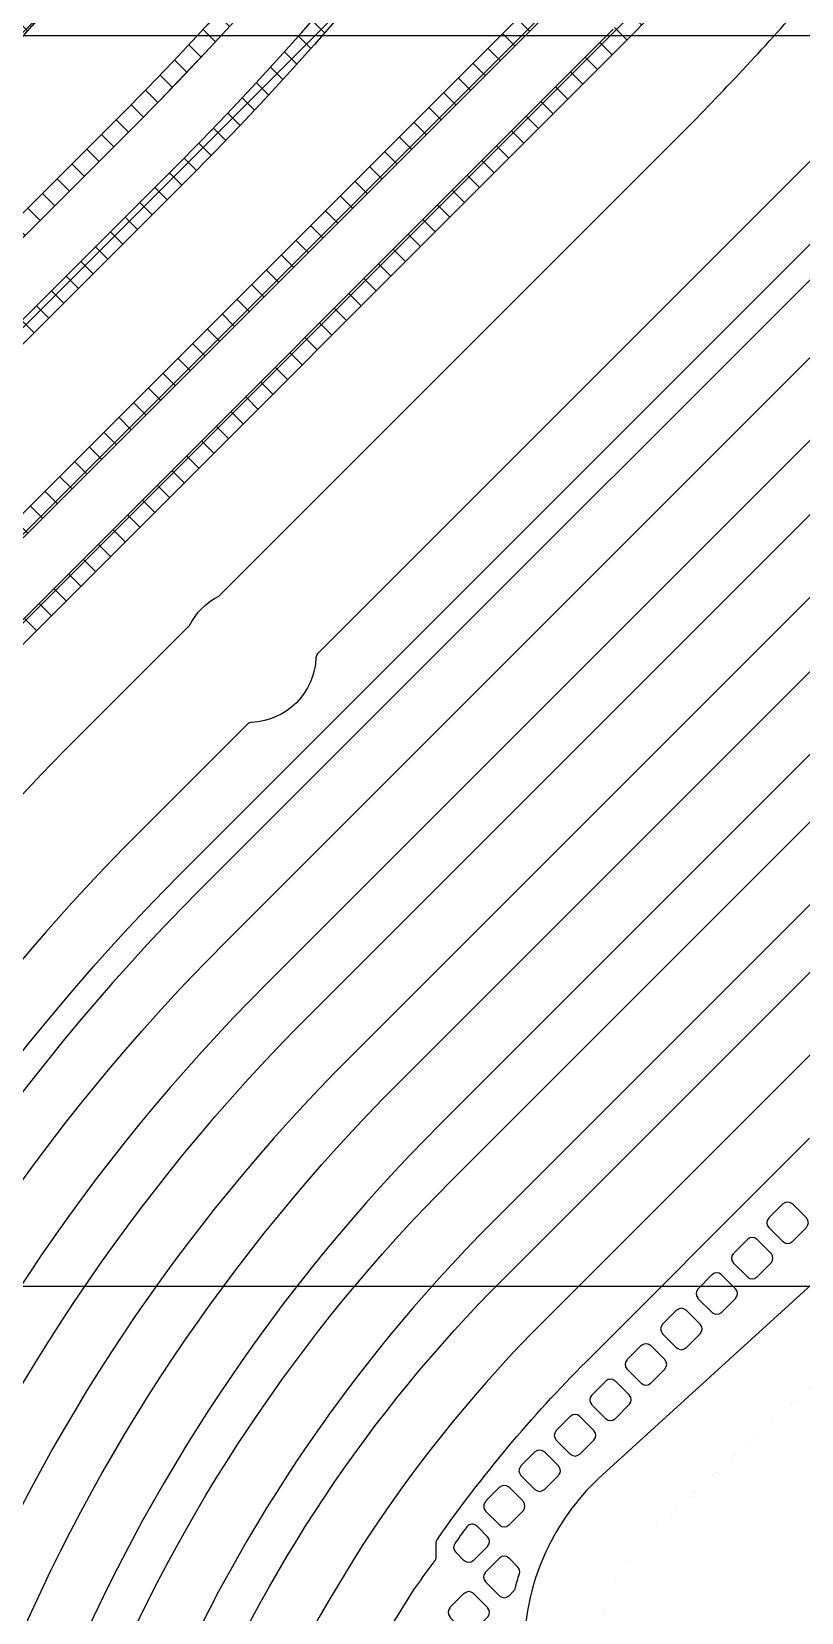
# Model space of a CAD drawing. Header units: millimetres. Extents: x 3440 to 3572, y 2 to 96.
# Drawn here: x 3500.476 to 3502.818, y 55.307 to 60.116 of the extents above; entities that cross this region are included whole.
import ezdxf

# ---------------------------------------------------------------- set-up
doc = ezdxf.new("R2010")
doc.units = ezdxf.units.MM
doc.header["$LTSCALE"] = 23.1
for name, color, linetype in [('gbr-dxf', 7, 'CONTINUOUS'), ('gbr-outline-dxf', 2, 'CONTINUOUS'), ('備註', 1, 'CONTINUOUS')]:
    doc.layers.add(name, color=color, linetype=linetype)

# ---------------------------------------------------------------- blocks, each defined once
blk = doc.blocks.new('1')
at = {"layer": '備註', "linetype": 'Continuous'}
h = blk.add_hatch(dxfattribs=at)
h.set_pattern_fill('ANSI37', color=3, scale=0.02, style=0)
h.paths.add_polyline_path([(4286.9204, -448.5773), (4286.9204, -445.413, -0.038469), (4286.9207, -445.409, -0.005741), (4286.9224, -445.2641, -0.012911), (4286.9224, -445.263, -0.192745), (4288.774, -440.9383), (4288.7742, -440.9381), (4290.6805, -439.0318, -0.022179), (4290.6819, -439.0301, -0.012999), (4290.6827, -439.0293, 0.198866), (4293.0571, -433.2981, -0.012999), (4293.057, -433.2969), (4293.057, -433.0422, 0.126703), (4293.0538, -433.0328, -0.238292), (4293.0451, -432.9984), (4293.0501, -432.9758), (4293.0503, -432.9752, -0.002638), (4293.0512, -432.9711, 0.052598), (4293.0607, -432.8805, -0.01044), (4293.0608, -432.8791, 0.052723), (4293.0509, -432.7883, -0.061206), (4293.0482, -432.7668), (4293.0482, -432.7668), (4293.0482, -432.2334), (4293.226, -432.2334), (4293.226, -432.6749, -0.009209), (4293.226, -432.6779), (4293.226, -432.7668, -0.169291), (4293.2068, -432.822, 0.043546), (4293.1661, -432.8856, 0.006989), (4293.1641, -432.8943), (4293.1641, -432.8943, 0.108919), (4293.1586, -432.9009, -0.041884), (4293.1584, -432.9012, 0.053171), (4293.1281, -432.9882, -0.002636), (4293.1272, -432.9923, -0.011867), (4293.1268, -432.9938), (4293.1219, -433.0155, -0.117232), (4293.114, -433.0319), (4293.114, -433.0319, 0.146349), (4293.11, -433.0427), (4293.11, -433.2957, -0.012999), (4293.1101, -433.2969, -0.198807), (4290.7224, -439.0646, -0.03099), (4290.7202, -439.067), (4290.7202, -439.067), (4288.8117, -440.9756), (4288.8114, -440.9758, 0.192697), (4286.9754, -445.2631, -0.012911), (4286.9754, -445.2642, 0.005907), (4286.9737, -445.4121, -0.050361), (4286.9734, -445.4173), (4286.9734, -448.5585, -0.036092), (4286.9734, -448.5587, 0.180687), (4286.9787, -448.5717), (4286.9936, -448.5865, -0.042428), (4286.9938, -448.5867, 0.147346), (4287.0042, -448.5918, -0.171376), (4287.028, -448.6026, 0.128411), (4287.1599, -448.6765, -0.015423), (4287.162, -448.6771, -0.266442), (4287.2236, -448.7407, 0.071546), (4287.2262, -448.7457), (4287.2263, -448.7457), (4287.2263, -448.7605, -0.007106), (4287.2263, -448.7626), (4287.2263, -449.0124, -0.007121), (4287.2263, -449.0145), (4287.2263, -449.2791), (4287.0485, -449.2791), (4287.0485, -449.2735), (4287.0485, -449.2735), (4287.0485, -448.7767, 0.118025), (4286.9734, -448.6595, -0.183096), (4286.9614, -448.6343, 0.134987), (4286.9568, -448.6247), (4286.9291, -448.597, -0.212453)])
h.paths.add_polyline_path([(4286.6817, -448.5885, -0.027768), (4286.6918, -448.6181), (4286.6918, -448.6218, 0.063503), (4286.6926, -448.6284), (4286.7018, -448.6818, -0.010797), (4286.7021, -448.6938, 0.010183), (4286.7021, -448.6951), (4286.7021, -448.6954, -0.108314), (4286.6996, -448.7036), (4286.6995, -448.7038), (4286.6995, -448.7038, 0.215605), (4286.6995, -448.7059), (4286.699, -448.7361, 0.0273), (4286.6985, -448.7457), (4286.6985, -448.7457), (4286.6985, -448.7457), (4286.6985, -448.7655), (4286.6985, -448.7655), (4286.6985, -449.2735), (4286.6985, -449.2735), (4286.6985, -449.2791), (4286.8763, -449.2791), (4286.8763, -449.0145, 0.007121), (4286.8763, -449.0124), (4286.8763, -448.7457, 0.228558), (4286.8428, -448.6761), (4286.8424, -448.6758, -0.131355), (4286.7549, -448.559, 0.079704), (4286.7485, -448.5484, -0.146239), (4286.7448, -448.5375, 0.036092), (4286.7448, -448.5373), (4286.7448, -445.2679, 0.087957), (4286.7466, -445.2589, -0.192757), (4288.6497, -440.8139), (4290.5584, -438.9052), (4290.5584, -438.9052), (4290.5585, -438.9052, 0.198869), (4292.8814, -433.298, 0.013079), (4292.8815, -433.2969), (4292.8815, -433.0426, -0.144789), (4292.8853, -433.032, 0.174547), (4292.8944, -433.0069), (4292.8944, -432.9862, 0.021595), (4292.8942, -432.9829, 0.067298), (4292.889, -432.9518, 0.081765), (4292.8841, -432.9401), (4292.8755, -432.9262, -0.042283), (4292.8691, -432.8532, 0.010351), (4292.8691, -432.8519, -0.040896), (4292.8749, -432.7812), (4292.875, -432.7804, 0.038766), (4292.8761, -432.7668), (4292.8761, -432.6779), (4292.8761, -432.2334), (4292.6983, -432.2334), (4292.6983, -432.239), (4292.6982, -432.239), (4292.6982, -432.7478), (4292.6983, -432.748), (4292.6983, -432.7668, 0.23908), (4292.7346, -432.8385, 0.06729), (4292.7351, -432.8389, -0.115876), (4292.7408, -432.8461), (4292.7408, -432.8461, -0.046487), (4292.7597, -432.9045), (4292.7807, -432.9119, -0.252788), (4292.7919, -432.9273), (4292.7925, -432.9332, 0.12341), (4292.7984, -432.9514), (4292.8009, -432.9554, 0.01812), (4292.8096, -432.9914, 0.061967), (4292.8134, -433.0003, -0.102406), (4292.8156, -433.0081, 0.03609), (4292.8156, -433.0084, 0.160481), (4292.8242, -433.0314, 0.055776), (4292.8245, -433.0319, -0.152992), (4292.8284, -433.0432, 0.036092), (4292.8285, -433.0434), (4292.8285, -433.2958, 0.01306), (4292.8284, -433.2969, -0.198906), (4290.521, -438.8677), (4290.521, -438.8677), (4290.521, -438.8677), (4288.6122, -440.7765), (4288.6121, -440.7765), (4288.6121, -440.7765, 0.192447), (4286.6938, -445.2499, 0.098806), (4286.6918, -445.2601), (4286.6918, -448.5373, 0.037059), (4286.6918, -448.5376, -0.152635), (4286.6878, -448.5488, 0.27377)])
h.paths.add_polyline_path([(4283.8869, -448.557, -0.172995), (4283.8958, -448.5321), (4283.8958, -448.532, 0.146349), (4283.8998, -448.5212), (4283.8998, -446.4176, -0.040138), (4283.9001, -446.4134, -0.198769), (4286.2625, -440.714), (4286.2627, -440.7138), (4287.5098, -439.4667), (4287.5098, -439.4666), (4287.5098, -439.4666, 0.198907), (4289.9036, -433.6873, -0.016872), (4289.9037, -433.6857), (4289.9037, -432.973, -0.036092), (4289.9036, -432.9727, 0.141335), (4289.9002, -432.9621, -0.212319), (4289.891, -432.9315), (4289.9029, -432.8387), (4289.9002, -432.786, -0.054356), (4289.8981, -432.7668), (4289.8981, -432.6779, -0.007121), (4289.8981, -432.6758), (4289.8981, -432.239), (4289.8982, -432.239), (4289.8982, -432.2334), (4290.076, -432.2334), (4290.076, -432.7668), (4290.0759, -432.7668), (4290.0759, -432.7668, -0.3159), (4290.0172, -432.8504, 0.141143), (4290.0088, -432.8577, -0.033597), (4290.0087, -432.8578), (4289.9797, -432.9056, 0.059391), (4289.978, -432.91, -0.029996), (4289.9675, -432.949, -0.090958), (4289.9606, -432.9614), (4289.9606, -432.9614, 0.141804), (4289.9567, -432.9718), (4289.9567, -433.687, -0.016893), (4289.9566, -433.6886, -0.198865), (4287.5473, -439.5041), (4287.5473, -439.5041), (4287.5473, -439.5041), (4286.3002, -440.7512), (4286.2999, -440.7515, 0.198902), (4283.9531, -446.4175, -0.026722), (4283.953, -446.4202, -0.016159), (4283.9528, -446.4218), (4283.9528, -448.5203, -0.048029), (4283.9528, -448.5207, 0.152992), (4283.9568, -448.532), (4283.9569, -448.5321, -0.092649), (4283.9638, -448.5448, -0.002776), (4283.9648, -448.548, 0.055059), (4283.9954, -448.6144, -0.039851), (4283.9956, -448.6146, 0.137615), (4284.0038, -448.6217), (4284.0038, -448.6217), (4284.0038, -448.6218), (4284.0052, -448.6245, 0.441021), (4284.0052, -448.6245), (4284.0052, -448.6245), (4284.0139, -448.6418, 0.037742), (4284.0468, -448.6796, -0.212517), (4284.0762, -448.7457), (4284.0762, -448.8346, -0.007121), (4284.0762, -448.8367), (4284.0762, -449.2791), (4283.8984, -449.2791), (4283.8984, -449.2735), (4283.8984, -449.2735), (4283.8984, -448.7655), (4283.8984, -448.7649), (4283.8984, -448.7457), (4283.8984, -448.7457), (4283.8984, -448.7457, -0.040316), (4283.8996, -448.7314, -0.010149), (4283.8998, -448.7302), (4283.9034, -448.6386, 0.050913), (4283.8899, -448.5724), (4283.8893, -448.5705, -0.088155)])
h.paths.add_polyline_path([(4283.5483, -448.8346, 0.009209), (4283.5484, -448.8376), (4283.5484, -449.2735), (4283.5484, -449.2735), (4283.5484, -449.2791), (4283.7262, -449.2791), (4283.7262, -448.7457), (4283.7261, -448.7457, 0.019469), (4283.7259, -448.7389), (4283.731, -448.5973), (4283.731, -448.5973, -0.396062), (4283.731, -448.5972), (4283.731, -448.5956), (4283.731, -448.5955), (4283.731, -448.5955, -0.135041), (4283.7306, -448.5849), (4283.7306, -448.5847, -0.012549), (4283.7352, -448.5689, 0.254191), (4283.7282, -448.532), (4283.7282, -448.532, -0.146437), (4283.7243, -448.5212), (4283.7243, -446.4177, 0.016923), (4283.7242, -446.4161, -0.198862), (4286.1381, -440.5897), (4286.1383, -440.5895), (4287.3855, -439.3423), (4287.3855, -439.3423), (4287.3855, -439.3423, 0.198917), (4289.7281, -433.6871, 0.016923), (4289.728, -433.6854), (4289.728, -433.0099, -0.152918), (4289.732, -432.9987), (4289.732, -432.9987, 0.175279), (4289.7409, -432.9734), (4289.7409, -432.9508, 0.145547), (4289.7353, -432.9291), (4289.7249, -432.8514), (4289.7257, -432.7734, 0.018935), (4289.7259, -432.7668), (4289.7259, -432.7668), (4289.7259, -432.7668), (4289.7259, -432.747), (4289.7259, -432.239), (4289.7259, -432.2334), (4289.5481, -432.2334), (4289.5481, -432.239), (4289.5481, -432.6758, 0.007121), (4289.5481, -432.6779), (4289.5481, -432.7668, 0.194527), (4289.5731, -432.8286, -0.111015), (4289.6635, -432.9841, 0.105582), (4289.671, -432.9987), (4289.671, -432.9987, -0.152929), (4289.675, -433.01, 0.036092), (4289.675, -433.0102), (4289.675, -433.686, 0.013079), (4289.675, -433.6871, 0.020044), (4289.6751, -433.6891, -0.198851), (4287.3481, -439.3048), (4287.348, -439.3048), (4287.348, -439.3048), (4286.1008, -440.552), (4286.1006, -440.5522, 0.198871), (4283.6712, -446.4164, 0.013079), (4283.6712, -446.4175), (4283.6712, -446.4178, 0.020066), (4283.6713, -446.4198), (4283.6713, -448.5207, -0.150332), (4283.6674, -448.5318, 0.096433), (4283.6602, -448.5449, -0.122485), (4283.5758, -448.6814, 0.204905), (4283.5483, -448.7457)])
h.paths.add_polyline_path([(4285.6484, -449.2791), (4285.6484, -448.7457), (4285.6485, -448.7457), (4285.6485, -448.7457, -0.186162), (4285.6715, -448.686, -0.011402), (4285.6725, -448.6848, 0.113626), (4285.759, -448.5364, -0.002685), (4285.7601, -448.5329, -0.098981), (4285.7673, -448.5193), (4285.7673, -448.5192, 0.152897), (4285.7713, -448.508, -0.05707), (4285.7713, -448.5074), (4285.7713, -445.9316, -0.020066), (4285.7713, -445.9296, -0.198906), (4288.0516, -440.4245), (4288.0516, -440.4245), (4288.0516, -440.4245), (4289.1865, -439.2896), (4289.1865, -439.2896), (4289.1865, -439.2896, 0.198918), (4291.7675, -433.0586, -0.01306), (4291.7675, -433.0575), (4291.7675, -433.0224, -0.048029), (4291.7675, -433.022, 0.145602), (4291.7638, -433.0112, -0.124838), (4291.7554, -432.9938, -0.014226), (4291.7548, -432.9919, -0.038028), (4291.741, -432.9152), (4291.7076, -432.8549, 0.133018), (4291.7001, -432.8477, -0.293511), (4291.6482, -432.7668), (4291.6481, -432.7668), (4291.6481, -432.2334), (4291.8259, -432.2334), (4291.8259, -432.6758, -0.007106), (4291.826, -432.6779), (4291.826, -432.7668, -0.044204), (4291.8246, -432.7824), (4291.8245, -432.7831, 0.019404), (4291.8196, -432.8163), (4291.833, -432.9171, -0.04233), (4291.8333, -432.9237), (4291.8333, -432.9858, -0.171575), (4291.8246, -433.0106), (4291.8245, -433.0107, 0.152897), (4291.8205, -433.022), (4291.8205, -433.0586, -0.013079), (4291.8205, -433.0598, -0.198885), (4289.224, -439.327), (4289.224, -439.3271), (4289.2239, -439.3271), (4288.0891, -440.4619), (4288.0891, -440.462), (4288.089, -440.462, 0.198837), (4285.8243, -445.9276, -0.020022), (4285.8243, -445.9296), (4285.8243, -448.5091, 0.126649), (4285.8277, -448.5185, -0.255471), (4285.8355, -448.5554, -0.002709), (4285.8344, -448.5591, 0.019111), (4285.8274, -448.5873), (4285.8262, -448.7416, -0.011961), (4285.8263, -448.7457), (4285.8263, -448.8346, -0.009235), (4285.8262, -448.8375), (4285.8262, -449.2791)])
h.paths.add_polyline_path([(4284.5984, -449.2791), (4284.5984, -448.7457), (4284.5984, -448.7457), (4284.5984, -448.7457, -0.181251), (4284.6203, -448.6873, -0.01195), (4284.6214, -448.686, 0.113438), (4284.71, -448.5278, -0.100452), (4284.7172, -448.5139), (4284.7173, -448.5139, 0.152897), (4284.7213, -448.5026, -0.037059), (4284.7213, -448.5023), (4284.7213, -446.3639, -0.013079), (4284.7213, -446.3628, -0.198867), (4287.2147, -440.3439), (4287.2149, -440.3437), (4288.3589, -439.1997), (4288.3589, -439.1997), (4288.3589, -439.1997, 0.198919), (4290.7192, -433.5016, -0.01306), (4290.7192, -433.5005), (4290.7192, -432.9778, 0.141403), (4290.7158, -432.9672, -0.106282), (4290.7079, -432.9527, 0.037341), (4290.6916, -432.9145, 0.121014), (4290.6851, -432.9076), (4290.685, -432.9076), (4290.669, -432.8781, 0.05425), (4290.6283, -432.8336, -0.021193), (4290.626, -432.8313, -0.205959), (4290.5982, -432.7668), (4290.5981, -432.7668), (4290.5981, -432.7476), (4290.5981, -432.7475), (4290.5981, -432.239), (4290.5981, -432.239), (4290.5981, -432.2334), (4290.7759, -432.2334), (4290.7759, -432.6759, -0.006875), (4290.776, -432.6779), (4290.776, -432.7668, -0.060251), (4290.7734, -432.7879), (4290.771, -432.8319), (4290.7845, -432.935, -0.215499), (4290.7763, -432.9664), (4290.7762, -432.9665, 0.152897), (4290.7723, -432.9777, -0.037059), (4290.7722, -432.978), (4290.7722, -433.5016, -0.013079), (4290.7722, -433.5028, -0.198882), (4288.3964, -439.2372), (4288.3964, -439.2372), (4288.3964, -439.2372), (4287.2524, -440.3812), (4287.2522, -440.3814, 0.198902), (4284.7743, -446.3639, -0.01306), (4284.7743, -446.365), (4284.7743, -448.5035, 0.126611), (4284.7775, -448.5129, -0.255514), (4284.7856, -448.5498, 0.048391), (4284.771, -448.6266), (4284.7744, -448.7278, -0.050849), (4284.7762, -448.7457), (4284.7762, -448.8346, -0.009235), (4284.7762, -448.8376), (4284.7762, -449.2791)])
h.paths.add_polyline_path([(4284.9387, -448.5595, -0.250239), (4284.9458, -448.5231), (4284.9459, -448.5229, 0.152967), (4284.9498, -448.5117), (4284.9498, -446.364, -0.013079), (4284.9499, -446.3628, -0.198864), (4287.3765, -440.5057), (4287.3765, -440.5057), (4287.3765, -440.5057), (4288.5208, -439.3615), (4288.5208, -439.3614), (4288.5208, -439.3614, 0.198847), (4290.9479, -433.5039, -0.020044), (4290.9478, -433.5019), (4290.9478, -433.5017, -0.01306), (4290.9478, -433.5005), (4290.9478, -432.9511, 0.152951), (4290.9438, -432.9398, -0.039884), (4290.9437, -432.9396, -0.209268), (4290.9354, -432.9091), (4290.9379, -432.8921), (4290.9482, -432.7438), (4290.9482, -432.2334), (4291.126, -432.2334), (4291.126, -432.6757, -0.007335), (4291.126, -432.6779), (4291.126, -432.7668, -0.258233), (4291.0843, -432.8421, 0.039395), (4291.0598, -432.861), (4291.0109, -432.9456), (4291.0109, -432.9456, 0.259695), (4291.0009, -432.9622, -0.034686), (4291.0008, -432.9628), (4291.0008, -433.5002, -0.016923), (4291.0009, -433.5019, -0.198912), (4288.5583, -439.3989), (4288.5582, -439.3989), (4288.5582, -439.3989), (4287.414, -440.5432), (4287.4139, -440.5432), (4287.4139, -440.5432, 0.198899), (4285.0029, -446.3639, -0.01306), (4285.0028, -446.3651), (4285.0028, -448.5112, -0.048029), (4285.0029, -448.5116, 0.14893), (4285.0067, -448.5226, -0.099394), (4285.014, -448.5362, 0.061896), (4285.0513, -448.6191, 0.069304), (4285.0552, -448.6229), (4285.0554, -448.623), (4285.0608, -448.634, 0.043693), (4285.1013, -448.6839, -0.017871), (4285.103, -448.6858, -0.186699), (4285.1262, -448.7457), (4285.1263, -448.7457), (4285.1263, -449.2791), (4284.9485, -449.2791), (4284.9485, -449.2735), (4284.9485, -448.8378, -0.009209), (4284.9484, -448.8348), (4284.9484, -448.7457, -0.018469), (4284.9486, -448.7393), (4284.9508, -448.6128), (4284.9508, -448.6128, 0.014957), (4284.9507, -448.6118, 0.036518)])
h.paths.add_polyline_path([(4282.4984, -448.7457), (4282.4984, -448.8346), (4282.4984, -449.2791), (4282.6762, -449.2791), (4282.6762, -449.2735), (4282.6762, -449.2735), (4282.6762, -448.7655), (4282.6762, -448.7655), (4282.6762, -448.7457, 0.030518), (4282.6755, -448.7349), (4282.6747, -448.5969, -0.027525), (4282.6844, -448.5535, 0.002633), (4282.6855, -448.5498, 0.255399), (4282.6774, -448.5129, -0.137907), (4282.6742, -448.5026), (4282.6742, -446.3275, 0.01306), (4282.6742, -446.3264, -0.198907), (4284.9527, -440.8254), (4284.9527, -440.8254), (4284.9527, -440.8254), (4286.7469, -439.0312, 0.041596), (4286.7497, -439.0279, 0.15799), (4288.6742, -433.0893, 0.020066), (4288.6741, -433.0874), (4288.6741, -433.0104, 0.05707), (4288.6742, -433.0099, -0.152897), (4288.6782, -432.9986, 0.173258), (4288.6871, -432.9737), (4288.6871, -432.9456, 0.050081), (4288.6863, -432.9378), (4288.6708, -432.8219), (4288.673, -432.7893, 0.064351), (4288.6759, -432.7668), (4288.6759, -432.747), (4288.6759, -432.6779), (4288.6759, -432.239), (4288.6759, -432.2334), (4288.4981, -432.2334), (4288.4981, -432.239), (4288.4981, -432.6779), (4288.4981, -432.747), (4288.4981, -432.7668, 0.180381), (4288.5198, -432.825, 0.01427), (4288.5212, -432.8265, -0.04928), (4288.5686, -432.8905), (4288.569, -432.8912, 0.118045), (4288.5695, -432.8923, -0.027346), (4288.5707, -432.894, -0.060362), (4288.6095, -432.9834, 0.110384), (4288.6172, -432.9987, -0.146233), (4288.6211, -433.0094), (4288.6211, -433.0894, 0.020044), (4288.6212, -433.0914, -0.157884), (4286.708, -438.9951), (4284.9152, -440.7879), (4284.9152, -440.7879), (4284.9152, -440.7879, 0.198869), (4282.6212, -446.3252, 0.013079), (4282.6212, -446.3264), (4282.6212, -448.5026, -0.152897), (4282.6172, -448.5139), (4282.6171, -448.514, 0.100206), (4282.6099, -448.5278, 0.002647), (4282.6088, -448.5315, -0.110971), (4282.5214, -448.686, 0.010784), (4282.5204, -448.687, 0.182088)])
h.paths.add_polyline_path([(4282.8387, -448.5595, 0.002676), (4282.8397, -448.5628, -0.008691), (4282.8431, -448.5749), (4282.8483, -448.7655), (4282.8483, -449.2735), (4282.8483, -449.2735), (4282.8483, -449.2791), (4283.0261, -449.2791), (4283.0261, -448.8346), (4283.0261, -448.7457, 0.195254), (4283.001, -448.6837, -0.115352), (4282.915, -448.5397, 0.002713), (4282.9139, -448.5362, 0.095115), (4282.907, -448.5232, 0.040767), (4282.9068, -448.5229, -0.152992), (4282.9028, -448.5116, 0.036092), (4282.9028, -448.5113), (4282.9028, -446.3274, 0.03042), (4282.9028, -446.3243, -0.198847), (4285.1144, -440.987), (4285.1145, -440.987), (4285.1145, -440.987), (4286.9214, -439.18, 0.040674), (4286.9242, -439.1768, 0.15841), (4288.9028, -433.0905, 0.013079), (4288.9028, -433.0893), (4288.9028, -432.9748, -0.152234), (4288.9071, -432.9637, 0.095505), (4288.9145, -432.9508, 0.019977), (4288.9225, -432.9245, -0.219672), (4288.9341, -432.9124), (4288.9342, -432.9124), (4288.9659, -432.8552), (4288.9659, -432.8551, -0.140609), (4288.974, -432.8476), (4288.9742, -432.8475, 0.29281), (4289.0259, -432.7668), (4289.0259, -432.6779, 0.006875), (4289.0259, -432.6759), (4289.0259, -432.239), (4289.0259, -432.2334), (4288.8481, -432.2334), (4288.8481, -432.239), (4288.8481, -432.747), (4288.8481, -432.7668), (4288.8481, -432.7668, 0.056627), (4288.8503, -432.7867, -0.026278), (4288.8541, -432.8145), (4288.8383, -432.9327, 0.198048), (4288.8459, -432.9617, 0.04083), (4288.8461, -432.962, -0.145886), (4288.8497, -432.9728, 0.058027), (4288.8498, -432.9733), (4288.8498, -433.0882, 0.01306), (4288.8498, -433.0894, -0.158386), (4286.8825, -439.144), (4285.077, -440.9495), (4285.077, -440.9495), (4285.077, -440.9495, 0.198917), (4282.8498, -446.3263, 0.016923), (4282.8498, -446.328), (4282.8498, -448.5121, -0.144789), (4282.8459, -448.5228, 0.252674)])
h.paths.add_polyline_path([(4285.9889, -448.569, -0.2567), (4285.9961, -448.5317, 0.139935), (4285.9999, -448.5215), (4285.9999, -445.9299, -0.013079), (4285.9999, -445.9287, -0.198872), (4288.2134, -440.5862), (4288.2134, -440.5862), (4288.2134, -440.5862), (4289.3482, -439.4514, 0.198911), (4291.996, -433.059, -0.017024), (4291.9961, -433.0573), (4291.9961, -433.0134, -0.048029), (4291.996, -433.013, 0.152992), (4291.9921, -433.0017), (4291.9921, -433.0017, -0.186251), (4291.9832, -432.9748), (4291.9832, -432.9492, -0.043586), (4291.9838, -432.9424), (4292.0023, -432.8113), (4292.0013, -432.7976, 0.010184), (4291.9993, -432.7807, -0.039382), (4291.9982, -432.7668), (4291.9982, -432.6779, -0.007121), (4291.9982, -432.6758), (4291.9982, -432.2334), (4292.176, -432.2334), (4292.176, -432.7668), (4292.176, -432.7668), (4292.176, -432.7668, -0.264407), (4292.1325, -432.8432, 0.118492), (4292.1262, -432.8501), (4292.1262, -432.8501), (4292.1122, -432.8768), (4292.0967, -432.8923), (4292.0967, -432.8923, 0.213294), (4292.0832, -432.9015, 0.007572), (4292.0771, -432.9128, -0.03781), (4292.0607, -432.9867, -0.107864), (4292.0531, -433.0016), (4292.0531, -433.0017, 0.152897), (4292.0491, -433.0129), (4292.0491, -433.0586, -0.016893), (4292.049, -433.0603, -0.198872), (4289.3858, -439.4888), (4289.3858, -439.4888), (4288.2509, -440.6237), (4288.2509, -440.6237), (4288.2509, -440.6237, 0.198911), (4286.0529, -445.9298, -0.01306), (4286.0529, -445.931), (4286.0529, -448.5202, -0.048029), (4286.0529, -448.5206, 0.152992), (4286.0569, -448.5319), (4286.0569, -448.5319, -0.108794), (4286.0646, -448.547), (4286.0649, -448.548, 0.120342), (4286.1492, -448.6819, -0.011273), (4286.1502, -448.6829, -0.198693), (4286.1762, -448.7457), (4286.1762, -448.8346), (4286.1762, -449.2791), (4285.9984, -449.2791), (4285.9984, -448.8346), (4285.9984, -448.7457, -0.037571), (4285.9994, -448.7325), (4286.0018, -448.6362), (4286.0018, -448.6362), (4286.0018, -448.6362, 0.081875), (4286.0024, -448.6297, 0.04431), (4285.9899, -448.5722, -0.002781)])
at = {"layer": 'gbr-dxf', "color": 3, "linetype": 'Continuous'}
for points in [[(4283.5483, -448.8346), (4283.5483, -448.7457, -0.204905), (4283.5758, -448.6814, 0.122485), (4283.6602, -448.5449, -0.096433), (4283.6674, -448.5318, 0.150332), (4283.6713, -448.5207), (4283.6713, -446.4198, -0.020066), (4283.6712, -446.4178), (4283.6712, -446.4175, -0.013079), (4283.6712, -446.4164, -0.198871), (4286.1006, -440.5522), (4286.1008, -440.552), (4287.348, -439.3048), (4287.348, -439.3048), (4287.3481, -439.3048, 0.198851), (4289.6751, -433.6891, -0.020044)], [(4289.9566, -433.6886, -0.198865), (4287.5473, -439.5041), (4287.5473, -439.5041), (4287.5473, -439.5041), (4286.3002, -440.7512), (4286.2999, -440.7515, 0.198902), (4283.9531, -446.4175, -0.026722)], [(4283.8998, -448.7302), (4283.9034, -448.6386, 0.050913), (4283.8899, -448.5724), (4283.8893, -448.5705, -0.088155), (4283.8869, -448.557, -0.172995), (4283.8958, -448.5321), (4283.8958, -448.532, 0.146349), (4283.8998, -448.5212), (4283.8998, -446.4176, -0.040138), (4283.9001, -446.4134, -0.198769), (4286.2625, -440.714), (4286.2627, -440.7138), (4287.5098, -439.4667), (4287.5098, -439.4666), (4287.5098, -439.4666, 0.198907), (4289.9036, -433.6873, -0.016872)], [(4284.6214, -448.686, 0.113438), (4284.71, -448.5278, -0.100452), (4284.7172, -448.5139), (4284.7173, -448.5139, 0.152897), (4284.7213, -448.5026, -0.037059), (4284.7213, -448.5023), (4284.7213, -446.3639, -0.013079), (4284.7213, -446.3628, -0.198867), (4287.2147, -440.3439), (4287.2149, -440.3437), (4288.3589, -439.1997), (4288.3589, -439.1997), (4288.3589, -439.1997, 0.198919), (4290.7192, -433.5016, -0.01306)], [(4290.7722, -433.5028, -0.198882), (4288.3964, -439.2372), (4288.3964, -439.2372), (4288.3964, -439.2372), (4287.2524, -440.3812), (4287.2522, -440.3814, 0.198902), (4284.7743, -446.3639, -0.01306), (4284.7743, -446.365), (4284.7743, -448.5035, 0.126611), (4284.7775, -448.5129, -0.255514), (4284.7856, -448.5498, 0.048391), (4284.771, -448.6266), (4284.7744, -448.7278, -0.050849)], [(4291.0009, -433.5019, -0.198912), (4288.5583, -439.3989), (4288.5582, -439.3989), (4288.5582, -439.3989), (4287.414, -440.5432), (4287.4139, -440.5432), (4287.4139, -440.5432, 0.198899), (4285.0029, -446.3639, -0.01306), (4285.0028, -446.3651), (4285.0028, -448.5112, -0.048029), (4285.0029, -448.5116, 0.14893), (4285.0067, -448.5226, -0.099394), (4285.014, -448.5362, 0.061896), (4285.0513, -448.6191, 0.069304), (4285.0552, -448.6229), (4285.0554, -448.623), (4285.0608, -448.634, 0.043693), (4285.1013, -448.6839, -0.017871)], [(4284.9486, -448.7393), (4284.9508, -448.6128), (4284.9508, -448.6128, 0.014957), (4284.9507, -448.6118, 0.036518), (4284.9387, -448.5595, -0.250239), (4284.9458, -448.5231), (4284.9459, -448.5229, 0.152967), (4284.9498, -448.5117), (4284.9498, -446.364, -0.013079), (4284.9499, -446.3628, -0.198864), (4287.3765, -440.5057), (4287.3765, -440.5057), (4287.3765, -440.5057), (4288.5208, -439.3615), (4288.5208, -439.3614), (4288.5208, -439.3614, 0.198847), (4290.9479, -433.5039, -0.020044)], [(4285.6725, -448.6848, 0.113626), (4285.759, -448.5364, -0.002685), (4285.7601, -448.5329, -0.098981), (4285.7673, -448.5193), (4285.7673, -448.5192, 0.152897), (4285.7713, -448.508, -0.05707), (4285.7713, -448.5074), (4285.7713, -445.9316, -0.020066), (4285.7713, -445.9296, -0.198906), (4288.0516, -440.4245), (4288.0516, -440.4245), (4288.0516, -440.4245), (4289.1865, -439.2896), (4289.1865, -439.2896), (4289.1865, -439.2896, 0.198918), (4291.7675, -433.0586, -0.01306)], [(4291.8205, -433.0598, -0.198885), (4289.224, -439.327), (4289.224, -439.3271), (4289.2239, -439.3271), (4288.0891, -440.4619), (4288.0891, -440.462), (4288.089, -440.462, 0.198837), (4285.8243, -445.9276, -0.020022), (4285.8243, -445.9296), (4285.8243, -448.5091, 0.126649), (4285.8277, -448.5185, -0.255471), (4285.8355, -448.5554, -0.002709), (4285.8344, -448.5591, 0.019111), (4285.8274, -448.5873), (4285.8262, -448.7416, -0.011961)], [(4285.9889, -448.569, -0.2567), (4285.9961, -448.5317, 0.139935), (4285.9999, -448.5215), (4285.9999, -445.9299, -0.013079), (4285.9999, -445.9287, -0.198872), (4288.2134, -440.5862), (4288.2134, -440.5862), (4288.2134, -440.5862), (4289.3482, -439.4514, 0.198911), (4291.996, -433.059, -0.017024)], [(4292.049, -433.0603, -0.198872), (4289.3858, -439.4888), (4289.3858, -439.4888), (4288.2509, -440.6237), (4288.2509, -440.6237), (4288.2509, -440.6237, 0.198911), (4286.0529, -445.9298, -0.01306), (4286.0529, -445.931), (4286.0529, -448.5202, -0.048029), (4286.0529, -448.5206, 0.152992), (4286.0569, -448.5319), (4286.0569, -448.5319, -0.108794), (4286.0646, -448.547), (4286.0649, -448.548, 0.120342), (4286.1492, -448.6819, -0.011273), (4286.1502, -448.6829, -0.198693), (4286.1762, -448.7457), (4286.1762, -448.8346)], [(4286.6817, -448.5885, -0.27377), (4286.6878, -448.5488, 0.152635), (4286.6918, -448.5376, -0.037059), (4286.6918, -448.5373), (4286.6918, -445.2601, -0.098806), (4286.6938, -445.2499, -0.192447), (4288.6121, -440.7765), (4288.6121, -440.7765), (4288.6122, -440.7765), (4290.521, -438.8677)], [(4293.1101, -433.2969, -0.198807), (4290.7224, -439.0646, -0.03099), (4290.7202, -439.067), (4290.7202, -439.067), (4288.8117, -440.9756), (4288.8114, -440.9758, 0.192697), (4286.9754, -445.2631, -0.012911), (4286.9754, -445.2642, 0.005907), (4286.9737, -445.4121, -0.050361), (4286.9734, -445.4173), (4286.9734, -448.5585, -0.036092), (4286.9734, -448.5587, 0.180687), (4286.9787, -448.5717), (4286.9936, -448.5865, -0.042428), (4286.9938, -448.5867, 0.147346), (4287.0042, -448.5918, -0.171376), (4287.028, -448.6026, 0.128411), (4287.1599, -448.6765, -0.015423)], [(4287.0485, -448.7767, 0.118025), (4286.9734, -448.6595, -0.183096), (4286.9614, -448.6343, 0.134987), (4286.9568, -448.6247), (4286.9291, -448.597, -0.212453), (4286.9204, -448.5773), (4286.9204, -445.413, -0.038469), (4286.9207, -445.409, -0.005741), (4286.9224, -445.2641, -0.012911), (4286.9224, -445.263, -0.192745), (4288.774, -440.9383), (4288.7742, -440.9381), (4290.6805, -439.0318, -0.022179)], [(4290.5584, -438.9052), (4288.6497, -440.8139, 0.192757), (4286.7466, -445.2589, -0.087957), (4286.7448, -445.2679), (4286.7448, -448.5373, -0.036092), (4286.7448, -448.5375, 0.146239), (4286.7485, -448.5484, -0.079704), (4286.7549, -448.559, 0.131355), (4286.8424, -448.6758)], [(4289.7281, -433.6871, -0.198917), (4287.3855, -439.3423), (4287.3855, -439.3423), (4287.3855, -439.3423), (4286.1383, -440.5895), (4286.1381, -440.5897, 0.198862), (4283.7242, -446.4161, -0.016923), (4283.7243, -446.4177), (4283.7243, -448.5212, 0.146437), (4283.7282, -448.532), (4283.7282, -448.532, -0.254191), (4283.7352, -448.5689, 0.012549), (4283.7306, -448.5847), (4283.7306, -448.5849, 0.135041), (4283.731, -448.5955), (4283.731, -448.5955), (4283.731, -448.5956), (4283.731, -448.5972, 0.396062), (4283.731, -448.5973), (4283.731, -448.5973), (4283.7259, -448.7389, -0.019469)]]:
    blk.add_lwpolyline(points, format="xyb", dxfattribs=at)

msp = doc.modelspace()

# ---------------------------------------------------------------- linework, layer by layer
at = {"layer": 'gbr-dxf', "linetype": 'Continuous'}
for points in [[(3497.2377, 50.4708, 0.113626), (3497.3242, 50.6192, -0.002685), (3497.3252, 50.6228, -0.098981), (3497.3325, 50.6364), (3497.3325, 50.6364, 0.152897), (3497.3364, 50.6477, -0.05707), (3497.3365, 50.6482), (3497.3365, 53.224, -0.020066), (3497.3364, 53.226, -0.198906), (3499.6167, 58.7311), (3499.6167, 58.7312), (3499.6168, 58.7312), (3500.7516, 59.866), (3500.7516, 59.8661), (3500.7517, 59.8661, 0.198918), (3503.3327, 66.097, -0.01306)], [(3503.3857, 66.0959, -0.198885), (3500.7891, 59.8286), (3500.7891, 59.8286), (3500.7891, 59.8286), (3499.6542, 58.6937), (3499.6542, 58.6937), (3499.6542, 58.6937, 0.198837), (3497.3894, 53.2281, -0.020022), (3497.3895, 53.2261), (3497.3895, 50.6465, 0.126649), (3497.3929, 50.6371, -0.255471), (3497.4007, 50.6002, -0.002709), (3497.3996, 50.5966, 0.019111), (3497.3926, 50.5683), (3497.3914, 50.414, -0.011961)], [(3497.5541, 50.5867, -0.2567), (3497.5612, 50.6239, 0.139935), (3497.5651, 50.6342), (3497.5651, 53.2258, -0.013079), (3497.5651, 53.2269, -0.198872), (3499.7786, 58.5694), (3499.7786, 58.5694), (3499.7786, 58.5694), (3500.9134, 59.7042, 0.198911), (3503.5612, 66.0966, -0.017024)], [(3503.6142, 66.0954, -0.198872), (3500.951, 59.6668), (3500.951, 59.6668), (3499.8161, 58.5319), (3499.8161, 58.5319), (3499.8161, 58.5319, 0.198911), (3497.6181, 53.2258, -0.01306), (3497.6181, 53.2247), (3497.6181, 50.6355, -0.048029), (3497.6181, 50.635, 0.152992), (3497.6221, 50.6238), (3497.6221, 50.6238, -0.108794), (3497.6297, 50.6087), (3497.6301, 50.6076, 0.120342), (3497.7144, 50.4738, -0.011273), (3497.7154, 50.4727, -0.198693), (3497.7414, 50.4099), (3497.7414, 50.321)], [(3507.1341, 65.9127, -0.161259), (3504.5884, 58.7483, -0.03053), (3504.5812, 58.7402, -0.017073), (3504.5769, 58.7362), (3502.0364, 56.1957), (3502.036, 56.1953, 0.198641), (3500.8135, 53.247, -0.010853), (3500.8136, 53.2434), (3500.8136, 50.8713, 0.190146), (3500.8355, 50.8208), (3501.4431, 50.2132, -0.198959), (3501.4577, 50.1779), (3501.4577, 48.4053, -0.199561), (3501.443, 48.3699), (3501.0426, 47.9714, -0.198397), (3501.0073, 47.9568), (3498.8282, 47.9568, -0.198766), (3498.7928, 47.9714), (3498.6281, 48.1359, -0.199181), (3498.6134, 48.1713), (3498.6134, 48.4663), (3498.6134, 48.4663)], [(3506.4762, 65.8441, -0.165171), (3504.2661, 59.3408, -0.039615), (3504.2569, 59.3303, -0.014367), (3504.2533, 59.3269), (3501.7202, 56.7939), (3501.7198, 56.7935, 0.198887), (3500.1521, 53.0084, -0.007116), (3500.1521, 53.0062), (3500.1521, 50.8971), (3500.1521, 50.8966, 0.407922), (3500.2255, 50.8217), (3500.2284, 50.8217, -0.018419), (3500.2301, 50.8217, 0.414244), (3500.3051, 50.8967), (3500.3051, 50.8973), (3500.3051, 53.1205, -0.010944), (3500.305, 53.1242, -0.198913), (3501.7537, 56.6216), (3501.7537, 56.6216), (3501.7537, 56.6216), (3504.1933, 59.0612, 0.159546), (3506.6311, 65.9019)], [(3506.809, 65.9031, -0.159795), (3504.3304, 58.9478, -0.028322), (3504.3238, 58.9403), (3504.3229, 58.9394), (3501.8795, 56.4959), (3501.8794, 56.4959), (3501.8794, 56.4959, 0.198712), (3500.4828, 53.1278, -0.010866), (3500.4829, 53.1242), (3500.4829, 50.8941, 0.404406), (3500.5578, 50.8217), (3500.5585, 50.8217), (3500.5595, 50.8217, -0.014891), (3500.5608, 50.8217, 0.414241), (3500.6358, 50.8967, -0.014275), (3500.6358, 50.8979), (3500.6358, 53.2396, -0.010944), (3500.6357, 53.2433, -0.198871), (3501.9103, 56.321), (3501.9107, 56.3214), (3504.4523, 58.863, 0.160737), (3506.956, 65.8993, -0.0147)], [(3504.6752, 65.8587, -0.198807), (3502.2875, 60.091, -0.03099), (3502.2854, 60.0886), (3502.2854, 60.0886), (3500.3768, 58.1801), (3500.3766, 58.1799, 0.192697), (3498.5406, 53.8926, -0.012911), (3498.5406, 53.8914, 0.005907), (3498.5388, 53.7436, -0.050361), (3498.5385, 53.7383), (3498.5385, 50.5972, -0.036092), (3498.5386, 50.5969, 0.180687), (3498.5439, 50.584), (3498.5587, 50.5692, -0.042428), (3498.559, 50.5689, 0.147346), (3498.5693, 50.5638, -0.171376), (3498.5932, 50.553, 0.128411), (3498.725, 50.4791, -0.015423)], [(3505.8039, 65.8212, -0.163905), (3503.7764, 59.8065, -0.038571), (3503.7675, 59.7962), (3501.1914, 57.2201), (3501.1914, 57.2201), (3501.1914, 57.2201, 0.198912), (3499.4907, 53.1143, -0.009235), (3499.4907, 53.1113), (3499.4907, 51.3888, -0.073434), (3499.4869, 51.3632), (3499.4869, 50.9771), (3499.5495, 50.8596, 0.159623), (3499.584, 50.8282, 0.187256), (3499.5985, 50.8279, 0.28979), (3499.6436, 50.8942), (3499.6436, 53.0729, -0.009272), (3499.6437, 53.0759, -0.198774), (3501.3221, 57.1253), (3501.3222, 57.1253), (3503.8763, 59.6794, 0.16455), (3505.9649, 65.8541, -0.009265)], [(3506.1427, 65.8517, -0.16464), (3504.014, 59.5667, -0.029463), (3504.0072, 59.5589, -0.005774), (3504.0062, 59.5579), (3501.448, 56.9996, 0.198912), (3499.8215, 53.0729, -0.009235), (3499.8214, 53.07), (3499.8214, 50.8979, -0.014325), (3499.8215, 50.8967, 0.414241), (3499.8965, 50.8217, -0.014653), (3499.8977, 50.8217), (3499.8987, 50.8217), (3499.8993, 50.8217, 0.407922), (3499.9743, 50.8951), (3499.9743, 53.0083, -0.007162), (3499.9743, 53.0105, -0.198789), (3501.5941, 56.9192), (3501.5945, 56.9196), (3504.1284, 59.4535, 0.165094), (3506.2984, 65.8464, -0.009229)], [(3499.3102, 50.4426, 0.09436), (3499.2672, 50.5679, 0.021765), (3499.2398, 50.6024, -0.016651), (3499.215, 50.6285, -0.100462), (3499.2074, 50.6416), (3499.1791, 50.709, -0.012203), (3499.1785, 50.7105, -0.05018), (3499.1562, 50.7833, -0.011238), (3499.1559, 50.7848, 0.072294), (3499.1266, 50.8674, -0.012406), (3499.1258, 50.8688, -0.122228), (3499.0815, 51.0469, -0.01689), (3499.0816, 51.0493), (3499.0816, 53.0823, -0.032157), (3499.0813, 53.0871, -0.198913), (3500.9332, 57.5578), (3503.4429, 60.0675, 0.163331), (3505.3676, 65.7994, -0.01403)], [(3505.4438, 65.8008, -0.16344), (3503.5021, 60.0194, -0.035118), (3503.4986, 60.0155), (3503.4986, 60.0154), (3500.987, 57.5039), (3500.987, 57.5039), (3500.987, 57.5039, 0.198721), (3499.1575, 53.0917, -0.032067)], [(3499.678, 50.3702), (3499.5662, 50.5552), (3499.46, 50.6456, 0.037958), (3499.3962, 50.7325, -0.016788), (3499.3129, 50.9725), (3499.3129, 51.3867, -0.007106), (3499.3129, 51.3888), (3499.3129, 53.1142, -0.009272), (3499.3129, 53.1173, -0.198785), (3501.0657, 57.3458), (3501.0657, 57.3458), (3501.0657, 57.3458), (3503.6374, 59.9176, 0.163845), (3505.6261, 65.8232, -0.00876)], [(3496.1866, 50.4696, 0.113438), (3496.2751, 50.6279, -0.100452), (3496.2824, 50.6417), (3496.2825, 50.6418, 0.152897), (3496.2864, 50.653, -0.037059), (3496.2864, 50.6533), (3496.2864, 52.7917, -0.013079), (3496.2865, 52.7929, -0.198867), (3498.7799, 58.8117), (3498.7801, 58.812), (3499.9241, 59.9559), (3499.9241, 59.9559), (3499.9241, 59.956, 0.198919), (3502.2844, 65.654, -0.01306)], [(3502.3374, 65.6529, -0.198882), (3499.9616, 59.9185), (3499.9616, 59.9185), (3499.9615, 59.9185), (3498.8176, 58.7745), (3498.8174, 58.7743, 0.198902), (3496.3395, 52.7917, -0.01306), (3496.3394, 52.7906), (3496.3394, 50.6521, 0.126611), (3496.3427, 50.6427, -0.255514), (3496.3508, 50.6058, 0.048391), (3496.3362, 50.5291), (3496.3396, 50.4279, -0.050849)], [(3496.5138, 50.4164), (3496.5159, 50.5428), (3496.5159, 50.5428, 0.014957), (3496.5159, 50.5438, 0.036518), (3496.5039, 50.5961, -0.250239), (3496.5109, 50.6325), (3496.511, 50.6327, 0.152967), (3496.515, 50.644), (3496.515, 52.7917, -0.013079), (3496.515, 52.7928, -0.198864), (3498.9416, 58.6499), (3498.9416, 58.6499), (3498.9417, 58.6499), (3500.0859, 59.7942), (3500.0859, 59.7942), (3500.0859, 59.7942, 0.198847), (3502.513, 65.6517, -0.020044)], [(3502.566, 65.6538, -0.198912), (3500.1234, 59.7567), (3500.1234, 59.7567), (3500.1234, 59.7567), (3498.9791, 58.6124), (3498.9791, 58.6124), (3498.9791, 58.6124, 0.198899), (3496.568, 52.7917, -0.01306), (3496.568, 52.7905), (3496.568, 50.6444, -0.048029), (3496.568, 50.644, 0.14893), (3496.5718, 50.633, -0.099394), (3496.5792, 50.6194, 0.061896), (3496.6164, 50.5366, 0.069304), (3496.6203, 50.5327), (3496.6206, 50.5327), (3496.626, 50.5216, 0.043693), (3496.6664, 50.4718, -0.017871)], [(3495.1135, 50.321), (3495.1135, 50.4099, -0.204905), (3495.141, 50.4742, 0.122485), (3495.2254, 50.6107, -0.096433), (3495.2326, 50.6239, 0.150332), (3495.2364, 50.635), (3495.2364, 52.7358, -0.020066), (3495.2364, 52.7378), (3495.2364, 52.7381, -0.013079), (3495.2364, 52.7393, -0.198871), (3497.6658, 58.6034), (3497.666, 58.6036), (3498.9132, 59.8508), (3498.9132, 59.8508), (3498.9132, 59.8509, 0.198851), (3501.2402, 65.4665, -0.020044)], [(3501.2932, 65.4686, -0.198917), (3498.9507, 59.8134), (3498.9507, 59.8134), (3498.9507, 59.8134), (3497.7035, 58.5661), (3497.7033, 58.5659, 0.198862), (3495.2894, 52.7395, -0.016923), (3495.2894, 52.7379), (3495.2894, 50.6344, 0.146437), (3495.2934, 50.6237), (3495.2934, 50.6237, -0.254191), (3495.3004, 50.5867, 0.012549), (3495.2958, 50.5709), (3495.2957, 50.5707, 0.135041), (3495.2962, 50.5601), (3495.2962, 50.5601), (3495.2962, 50.5601), (3495.2961, 50.5584, 0.396062), (3495.2961, 50.5584), (3495.2961, 50.5583), (3495.291, 50.4168, -0.019469)], [(3495.4649, 50.4255), (3495.4686, 50.517, 0.050913), (3495.4551, 50.5833), (3495.4545, 50.5851, -0.088155), (3495.4521, 50.5987, -0.172995), (3495.461, 50.6236), (3495.461, 50.6236, 0.146349), (3495.465, 50.6344), (3495.465, 52.7381, -0.040138), (3495.4653, 52.7422, -0.198769), (3497.8276, 58.4417), (3497.8279, 58.4419), (3499.075, 59.689), (3499.075, 59.689), (3499.075, 59.689, 0.198907), (3501.4688, 65.4683, -0.016872)], [(3501.5218, 65.467, -0.198865), (3499.1125, 59.6515), (3499.1124, 59.6515), (3499.1124, 59.6515), (3497.8653, 58.4044), (3497.8651, 58.4042, 0.198902), (3495.5183, 52.7381, -0.026722)], [(3507.9736, 61.1254), (3507.9736, 61.0933, -0.013354), (3507.9736, 61.0922, -0.211122), (3507.885, 60.8918), (3507.8848, 60.8916), (3503.7542, 57.1297), (3503.7537, 57.1293), (3502.2123, 55.7255), (3502.2118, 55.7251, 0.093809), (3502.0485, 55.5088), (3502.0482, 55.5082, 0.114046), (3501.9736, 55.1885, -0.01711), (3501.9736, 55.187), (3501.9736, 54.1956)], [(3498.2469, 50.5672, -0.27377), (3498.253, 50.6068, 0.152635), (3498.2569, 50.6181, -0.037059), (3498.257, 50.6183), (3498.257, 53.8956, -0.098806), (3498.259, 53.9057, -0.192447), (3500.1773, 58.3791), (3500.1773, 58.3791), (3500.1774, 58.3792), (3502.0861, 60.2879)], [(3502.1236, 60.2504), (3500.2149, 58.3417, 0.192757), (3498.3118, 53.8968, -0.087957), (3498.31, 53.8877), (3498.31, 50.6184, -0.036092), (3498.31, 50.6181, 0.146239), (3498.3136, 50.6073, -0.079704), (3498.32, 50.5966, 0.131355), (3498.4075, 50.4799)], [(3498.9581, 50.4242), (3498.8888, 50.4935, 0.142763), (3498.8265, 50.5254, -0.371876), (3498.653, 50.7264, -0.23254), (3498.7321, 50.8873, -0.010608), (3498.7327, 50.8878, 0.228236), (3498.7816, 50.9845), (3498.8062, 53.6901), (3498.8794, 54.2568, -0.088973), (3499.428, 56.2875, -0.024047), (3499.7133, 56.7545, 0.131473), (3499.7163, 56.7644), (3499.7163, 56.8248, -0.06047), (3500.6018, 57.9548), (3500.9566, 58.3097, -0.15988), (3501.0462, 58.3992), (3502.4369, 59.7899, 0.015729), (3502.8123, 60.19)], [(3503.3081, 60.1849), (3501.3463, 58.2229), (3501.3463, 58.2229, 0.161026), (3501.341, 58.2115, -0.394265), (3501.1454, 58.0149, -0.035179), (3501.1452, 58.0148, 0.171861), (3501.1329, 58.0095), (3500.8072, 57.6838, 0.074274), (3499.6645, 56.14, 0.070382), (3499.0427, 54.4283)], [(3498.6136, 50.3789, 0.118025), (3498.5385, 50.4962, -0.183096), (3498.5266, 50.5214, 0.134987), (3498.522, 50.5309), (3498.4943, 50.5586, -0.212453), (3498.4855, 50.5783), (3498.4855, 53.7426, -0.038469), (3498.4858, 53.7466, -0.005741), (3498.4876, 53.8915, -0.012911), (3498.4876, 53.8926, -0.192745), (3500.3391, 58.2173), (3500.3394, 58.2175), (3502.2457, 60.1239, -0.022179)], [(3501.0316, 53.5809, -0.120214), (3501.6315, 55.3653, -0.019095), (3501.6326, 55.3668, -0.008153), (3501.7033, 55.4649), (3501.7033, 55.4649, 0.132705), (3501.7068, 55.4747), (3501.7068, 55.5166, -0.159346), (3501.7117, 55.5316, -0.043987), (3502.1626, 56.0695), (3502.1626, 56.0695), (3502.1626, 56.0695), (3502.3039, 56.2107), (3502.4116, 56.3185), (3502.5192, 56.4261), (3502.8426, 56.7495)]]:
    msp.add_lwpolyline(points, format="xyb", dxfattribs=at)
for points in [[(3502.7178, 56.4797, -0.095956), (3502.7188, 56.4781), (3502.7613, 56.4356, -0.10046), (3502.763, 56.4346, 0.37981), (3502.789, 56.4346, -0.096625), (3502.7906, 56.4356), (3502.8331, 56.4781, -0.096111), (3502.8341, 56.4798, 0.379859), (3502.8341, 56.5058, -0.09253), (3502.8332, 56.5073), (3502.7907, 56.5498, -0.104691), (3502.7889, 56.5508, 0.379731), (3502.7629, 56.5508, -0.096625), (3502.7613, 56.5498), (3502.7188, 56.5074, -0.096111), (3502.7178, 56.5057, 0.379682)], [(3502.61, 56.3719, -0.10047), (3502.611, 56.3702), (3502.6534, 56.3278, -0.10399), (3502.6552, 56.3268, 0.379451), (3502.6811, 56.3268, -0.096259), (3502.6828, 56.3278), (3502.7255, 56.3705, -0.095895), (3502.7265, 56.3721, 0.378939), (3502.7264, 56.398, -0.088569), (3502.7255, 56.3995), (3502.6829, 56.4421, -0.100588), (3502.6812, 56.4432, 0.379249), (3502.6552, 56.4431, -0.096458), (3502.6536, 56.4421), (3502.611, 56.3995, -0.096627), (3502.61, 56.3979, 0.379682)], [(3502.5023, 56.2642, -0.087748), (3502.5032, 56.2627), (3502.5459, 56.2201, -0.092072), (3502.5475, 56.2191, 0.37981), (3502.5734, 56.2191, -0.096625), (3502.5751, 56.2201), (3502.6176, 56.2626, -0.096111), (3502.6186, 56.2643, 0.379859), (3502.6186, 56.2902, -0.083792), (3502.6177, 56.2916), (3502.575, 56.3343, -0.096627), (3502.5734, 56.3353, 0.379731), (3502.5474, 56.3353, -0.096625), (3502.5458, 56.3343), (3502.5033, 56.2918, -0.096111), (3502.5023, 56.2902, 0.379682)], [(3502.3946, 56.1825, 0.379201), (3502.3946, 56.1565, -0.091954), (3502.3956, 56.155), (3502.4381, 56.1124, -0.096332), (3502.4398, 56.1114, 0.379308), (3502.4657, 56.1114, -0.095968), (3502.4674, 56.1124), (3502.5099, 56.1549, -0.096328), (3502.5109, 56.1566, 0.37947), (3502.5109, 56.1825, -0.096723), (3502.5099, 56.1842), (3502.4676, 56.2266, -0.108515), (3502.4657, 56.2276, 0.3795), (3502.4397, 56.2276, -0.096259), (3502.4381, 56.2266), (3502.3956, 56.1841, -0.096539)], [(3502.2868, 56.0747, 0.379422), (3502.2868, 56.0487, -0.096625), (3502.2878, 56.0471), (3502.3302, 56.0046, -0.100151), (3502.332, 56.0036, 0.379451), (3502.3579, 56.0036, -0.096259), (3502.3596, 56.0045), (3502.4023, 56.0473, -0.096539), (3502.4032, 56.0489, 0.379249), (3502.4032, 56.0748, -0.092701), (3502.4023, 56.0764), (3502.3598, 56.1189, -0.105123), (3502.358, 56.1199, 0.379357), (3502.3321, 56.1199, -0.095968), (3502.3304, 56.119), (3502.2878, 56.0763, -0.096328)], [(3502.179, 55.9409, -0.099964), (3502.18, 55.9392), (3502.2223, 55.8968, -0.104264), (3502.2241, 55.8958, 0.37981), (3502.2501, 55.8958, -0.096625), (3502.2517, 55.8967), (3502.2944, 55.9394, -0.096111), (3502.2954, 55.9411, 0.379859), (3502.2954, 55.967, -0.088014), (3502.2945, 55.9685), (3502.2519, 56.0111, -0.100824), (3502.2502, 56.0121, 0.379731), (3502.2242, 56.0121, -0.096625), (3502.2226, 56.0111), (3502.1799, 55.9685, -0.096111), (3502.179, 55.9668, 0.379682)], [(3502.0711, 55.859, 0.378676), (3502.0712, 55.8331, -0.086579), (3502.0721, 55.8317), (3502.1149, 55.7889, -0.092871), (3502.1164, 55.788, 0.378527), (3502.1423, 55.788, -0.097298), (3502.144, 55.789), (3502.1866, 55.8316, -0.096539), (3502.1876, 55.8333, 0.379249), (3502.1876, 55.8592, -0.083792), (3502.1867, 55.8606), (3502.144, 55.9033, -0.096627), (3502.1424, 55.9043, 0.379471), (3502.1164, 55.9043, -0.095866), (3502.1148, 55.9033), (3502.0721, 55.8607, -0.095058)], [(3501.9635, 55.7255, -0.091476), (3501.9645, 55.724), (3502.0071, 55.6813, -0.096227), (3502.0088, 55.6804, 0.379191), (3502.0347, 55.6804, -0.096259), (3502.0363, 55.6813), (3502.0789, 55.7239, -0.095412), (3502.0799, 55.7255, 0.378602), (3502.0798, 55.7514, -0.09512), (3502.0789, 55.7531), (3502.0364, 55.7955, -0.108631), (3502.0345, 55.7965, 0.378565), (3502.0086, 55.7965, -0.096969), (3502.007, 55.7955), (3501.9645, 55.7531, -0.095895), (3501.9635, 55.7514, 0.378651)], [(3501.855, 55.6413, 0.35587), (3501.8567, 55.6161, -0.045), (3501.8571, 55.6156), (3501.8991, 55.5736, -0.104264), (3501.9009, 55.5726, 0.37981), (3501.9269, 55.5726, -0.096625), (3501.9286, 55.5736), (3501.9711, 55.6161, -0.096111), (3501.9721, 55.6178, 0.379859), (3501.9721, 55.6437, -0.104293), (3501.9711, 55.6455), (3501.9287, 55.6879, -0.100824), (3501.927, 55.6889, 0.379471), (3501.901, 55.6889, -0.095866), (3501.8994, 55.6879), (3501.8621, 55.6506, 0.000936), (3501.8552, 55.6417, -0.033473)], [(3501.7632, 55.5164, 0.344344), (3501.7653, 55.4919, -0.055285), (3501.7656, 55.4915), (3501.7913, 55.4658, -0.107363), (3501.7931, 55.4647, 0.379299), (3501.8191, 55.4648, -0.096625), (3501.8207, 55.4657), (3501.8633, 55.5083, -0.096111), (3501.8643, 55.5099, 0.379859), (3501.8643, 55.5359, -0.101017), (3501.8633, 55.5376), (3501.8312, 55.5697, -0.090812), (3501.8293, 55.5709, 0.423961), (3501.8013, 55.5687, -0.090491), (3501.7996, 55.5673, 0.003994), (3501.7632, 55.5165)], [(3501.8556, 55.4022, -0.103582), (3501.8566, 55.4004), (3501.899, 55.3581, -0.107954), (3501.9008, 55.357, 0.379422), (3501.9268, 55.3571, -0.096625), (3501.9284, 55.358), (3501.9425, 55.3722, 0.108857), (3501.9469, 55.3795, -0.015504), (3501.9603, 55.4258), (3501.9603, 55.426, 0.263265), (3501.9557, 55.4452, -0.041768), (3501.9554, 55.4455), (3501.9285, 55.4724, -0.096857), (3501.9269, 55.4734, 0.3795), (3501.9009, 55.4734, -0.096259), (3501.8993, 55.4724), (3501.8566, 55.4298, -0.095895), (3501.8556, 55.4281, 0.378651)], [(3501.7479, 55.3204, 0.378423), (3501.7479, 55.2945, -0.092788), (3501.7488, 55.2929), (3501.7915, 55.2502, -0.0952), (3501.7931, 55.2493, 0.379083), (3501.819, 55.2493, -0.096625), (3501.8207, 55.2503), (3501.8632, 55.2928, -0.096332), (3501.8642, 55.2944, 0.3795), (3501.8642, 55.3204, -0.096614), (3501.8632, 55.322), (3501.8206, 55.3646, -0.092187), (3501.819, 55.3656, 0.37891), (3501.7931, 55.3656, -0.095866), (3501.7914, 55.3646), (3501.7489, 55.322, -0.096099)]]:
    msp.add_lwpolyline(points, format="xyb", close=True, dxfattribs=at)
at = {"layer": 'gbr-outline-dxf', "linetype": 'Continuous', "const_width": 0.000025}
msp.add_lwpolyline([(3488.202, 47.8048), (3488.202, 55.1864, -0.211094), (3488.3653, 55.5561), (3494.0386, 60.7224, 0.211095), (3494.202, 61.0921), (3494.202, 68.9953, -0.414217), (3494.702, 69.4953), (3507.7019, 69.4953, -0.414217), (3508.2019, 68.9953), (3508.2019, 61.0921, -0.211094), (3508.0386, 60.7224), (3502.3653, 55.5561, 0.211095), (3502.2019, 55.1864), (3502.2019, 46.4286, -0.414217), (3501.7019, 45.9286), (3496.702, 45.9286, -0.414217), (3496.202, 46.4286), (3496.202, 46.8048, 0.414217), (3495.702, 47.3048), (3488.702, 47.3048, -0.414217)], format="xyb", close=True, dxfattribs=at)
at = {"layer": '備註', "color": 1, "linetype": 'Continuous'}
msp.add_lwpolyline([(3509.4498, 60.104), (3509.4498, 56.2989), (3486.9009, 56.2989), (3486.9009, 60.104)], close=True, dxfattribs=at)

# ---------------------------------------------------------------- block references
msp.add_blockref('1', (-788.4348, 499.1556), dxfattribs=at)

doc.saveas('drawing.dxf')
